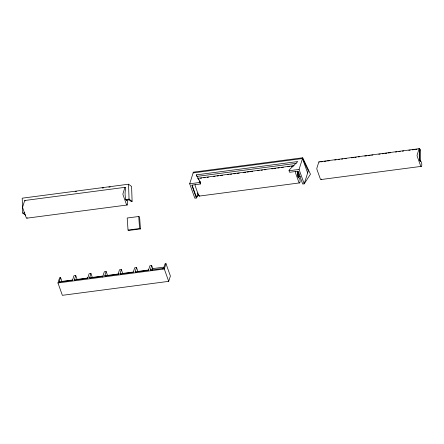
<?xml version="1.0" encoding="UTF-8"?>
<svg xmlns="http://www.w3.org/2000/svg" width="444" height="444" viewBox="0 0 444 444"><rect width="100%" height="100%" fill="white"/><g stroke="black" fill="none" stroke-linecap="round" stroke-linejoin="round"><path stroke-width="0.67" d="M297.957 171.434L297.93 176.79L298.812 177.705L298.834 172.35M87.673 278.671L87.912 277.561M118.054 274.681L118.298 273.571M148.44 270.69L148.679 269.58M102.631 277.039L104.307 271.75L106.133 271.506L104.69 276.09L118.054 274.337L119.503 269.752L121.323 269.514L119.88 274.092L133.244 272.339L134.693 267.754L136.513 267.516L135.07 272.1L148.44 270.346L149.883 265.762L151.704 265.523L150.261 270.102L163.631 268.348L165.074 263.764L165.984 263.647L170.391 276.007L168.703 281.352L62.365 295.321L57.964 282.961L59.646 277.617L60.556 277.494L61.949 281.396M60.556 277.494L59.113 282.079L72.483 280.319L73.926 275.741L75.752 275.502L77.139 279.404M75.752 275.502L74.303 280.081L87.673 278.327L89.116 273.743L90.942 273.504L92.33 277.406M90.942 273.504L89.494 278.088L102.864 276.329M151.909 270.363L152.447 268.648L163.475 267.194L163.919 268.437M198.607 194.677L196.348 198.018L194.827 198.218L189.693 183.799L193.362 172.15L302.741 157.781L310.461 174.181L304.207 183.849L302.686 184.049L298.102 171.173L289.593 172.294L289.044 170.746L289.344 169.791L297.769 161.549L196.292 174.881L196.659 175.907M162.937 268.914L163.475 267.194M168.703 281.352L164.302 268.992L165.984 263.647M197.952 192.935L196.348 198.018L191.764 185.142L200.266 184.027L199.717 182.484L200.022 181.529L196.292 174.881M200.266 184.027L200.571 183.072L200.022 181.529M308.541 170.102L304.207 183.849L299.067 169.43L302.741 157.781M193.123 172.916L302.503 158.547L308.303 170.868M126.34 200.222L129.015 199.872L131.202 201.482L132.112 201.36L131.596 186.469L128.538 184.216L22.2 198.185L22.716 213.076L25.774 215.329M75.136 191.608L76.473 191.431M102.175 188.056L103.513 187.879M108.863 187.179L110.201 187.002M196.842 176.423L296.259 163.364M24.803 200.494L125.069 187.324M318.959 161.849L419.219 148.679M320.723 161.877L322.76 161.605M324.12 161.427L326.157 161.161M327.517 160.983L329.553 160.717M334.732 160.034L336.086 159.857M338.123 159.59L339.482 159.413M341.519 159.141L342.879 158.963M344.916 158.697L346.276 158.519M351.454 157.836L353.491 157.57M354.845 157.392L356.205 157.215M358.241 156.948L359.601 156.765M364.779 156.088L366.816 155.822M368.176 155.639L370.213 155.372M371.567 155.195L372.927 155.017M378.782 154.246L380.142 154.068M382.179 153.802L383.538 153.624M384.898 153.446L386.935 153.174M388.289 152.997L390.332 152.73M395.504 152.053L396.864 151.87M398.901 151.604L400.26 151.426M402.297 151.16L403.657 150.982M408.83 150.3L410.189 150.122M412.226 149.856L414.263 149.584M415.623 149.406L416.983 149.228M197.935 178.299L294.078 165.668M200.372 178.233L201.731 178.055M203.768 177.789L205.128 177.611M207.165 177.339L208.519 177.162M213.697 176.484L215.057 176.307M217.094 176.035L218.454 175.857M220.49 175.591L222.527 175.325M227.705 174.642L229.06 174.464M230.419 174.287L231.779 174.109M233.816 173.843L235.853 173.571M237.213 173.393L239.249 173.127M243.745 172.538L245.782 172.266M247.142 172.089L249.178 171.822M250.538 171.645L252.575 171.378M257.753 170.696L259.113 170.518M261.15 170.252L262.504 170.074M264.546 169.802L265.901 169.625M271.756 168.859L273.116 168.676M274.475 168.498L275.835 168.32M277.872 168.054L279.232 167.876M281.268 167.604L283.305 167.338M287.801 166.75L289.838 166.483M291.197 166.3L293.234 166.034M189.693 183.799L199.717 182.484M289.044 170.746L299.067 169.43M298.412 176.496L300.466 176.224M22.716 213.076L24.775 212.809M125.624 199.561L129.054 199.106L132.112 201.36M26.873 218.176L127.134 205.006M321.029 179.537L421.289 166.367M199.317 196.076L299.578 182.906M138.739 216.494L127.189 218.01L128.038 230.059L128.899 230.436L140.443 228.921L139.594 216.872L138.739 216.494L139.583 228.543L140.443 228.921M128.038 230.059L139.583 228.543M61.028 281.529L72.572 280.009M76.218 279.531L87.762 278.016M91.409 277.533L102.953 276.018M106.599 275.541L118.143 274.026M121.789 273.543L133.333 272.028M136.98 271.55L148.529 270.03M57.964 282.961L164.302 268.992M150.499 269.342L151.476 270.291M136.286 272.289L135.309 271.334L135.775 272.638M120.119 273.332L121.095 274.281M104.928 275.324L105.905 276.279M89.738 277.322L90.709 278.271M75.519 280.269L74.548 279.32L75.008 280.619M59.357 281.313L60.329 282.262M197.858 178.238L198.873 180.053M199.55 181.257L200.571 183.072M302.503 158.547L307.637 172.966M192.174 185.215L196.531 197.447M151.704 265.523L152.864 268.775M136.513 267.516L137.906 271.417M121.323 269.514L122.716 273.415M106.133 271.506L107.52 275.413M128.538 184.216L129.054 199.106M27.212 217.76A2.586 0.816 82.5 0 1 26.024 217.149L22.816 208.136A0.971 0.305 82.5 0 1 22.722 206.793L24.648 200.682A0.971 0.305 82.5 0 1 25.103 200.882M321.367 179.121A2.586 0.816 82.5 0 1 320.18 178.505L316.966 169.497A0.971 0.305 82.5 0 1 316.872 168.148L318.803 162.038A0.971 0.305 82.5 0 1 319.258 162.238M297.53 171.834A8.497 2.686 82.5 0 0 298.224 177.323A0.971 0.305 82.5 0 0 298.629 177.939L298.801 177.805A2.586 0.816 82.5 0 1 299.911 179.576A2.586 0.816 82.5 0 1 299.855 182.634A2.586 0.816 82.5 0 1 298.729 181.874L295.521 172.86A0.971 0.305 82.5 0 1 295.426 171.517M199.445 196.004A2.586 0.816 82.5 0 1 198.468 195.044L195.26 186.03A0.971 0.305 82.5 0 1 195.166 184.687M199.656 195.66A2.586 0.816 82.5 0 1 199.561 195.865M419.697 148.873L419.641 160.251L420.518 161.166L420.573 149.789L419.697 148.873M124.908 187.512L122.982 193.623A0.971 0.305 82.5 0 0 123.077 194.966L126.29 203.979A2.586 0.816 82.5 0 0 127.411 204.734A2.586 0.816 82.5 0 0 127.467 201.681A2.586 0.816 82.5 0 0 126.357 199.911L126.185 200.039A0.971 0.305 82.5 0 1 125.78 199.428A8.497 2.686 82.5 0 1 125.608 189.516A0.971 0.305 82.5 0 0 125.519 188.151L125.363 187.712A0.971 0.305 82.5 0 0 124.908 187.512M419.064 148.868L417.138 154.978A0.971 0.305 82.5 0 0 417.232 156.327L420.44 165.334A2.586 0.816 82.5 0 0 421.567 166.095A2.586 0.816 82.5 0 0 421.617 163.042A2.586 0.816 82.5 0 0 420.512 161.266L420.34 161.4A0.971 0.305 82.5 0 1 419.935 160.784A8.497 2.686 82.5 0 1 419.763 150.871A0.971 0.305 82.5 0 0 419.674 149.511L419.519 149.067A0.971 0.305 82.5 0 0 419.064 148.868"/></g></svg>
